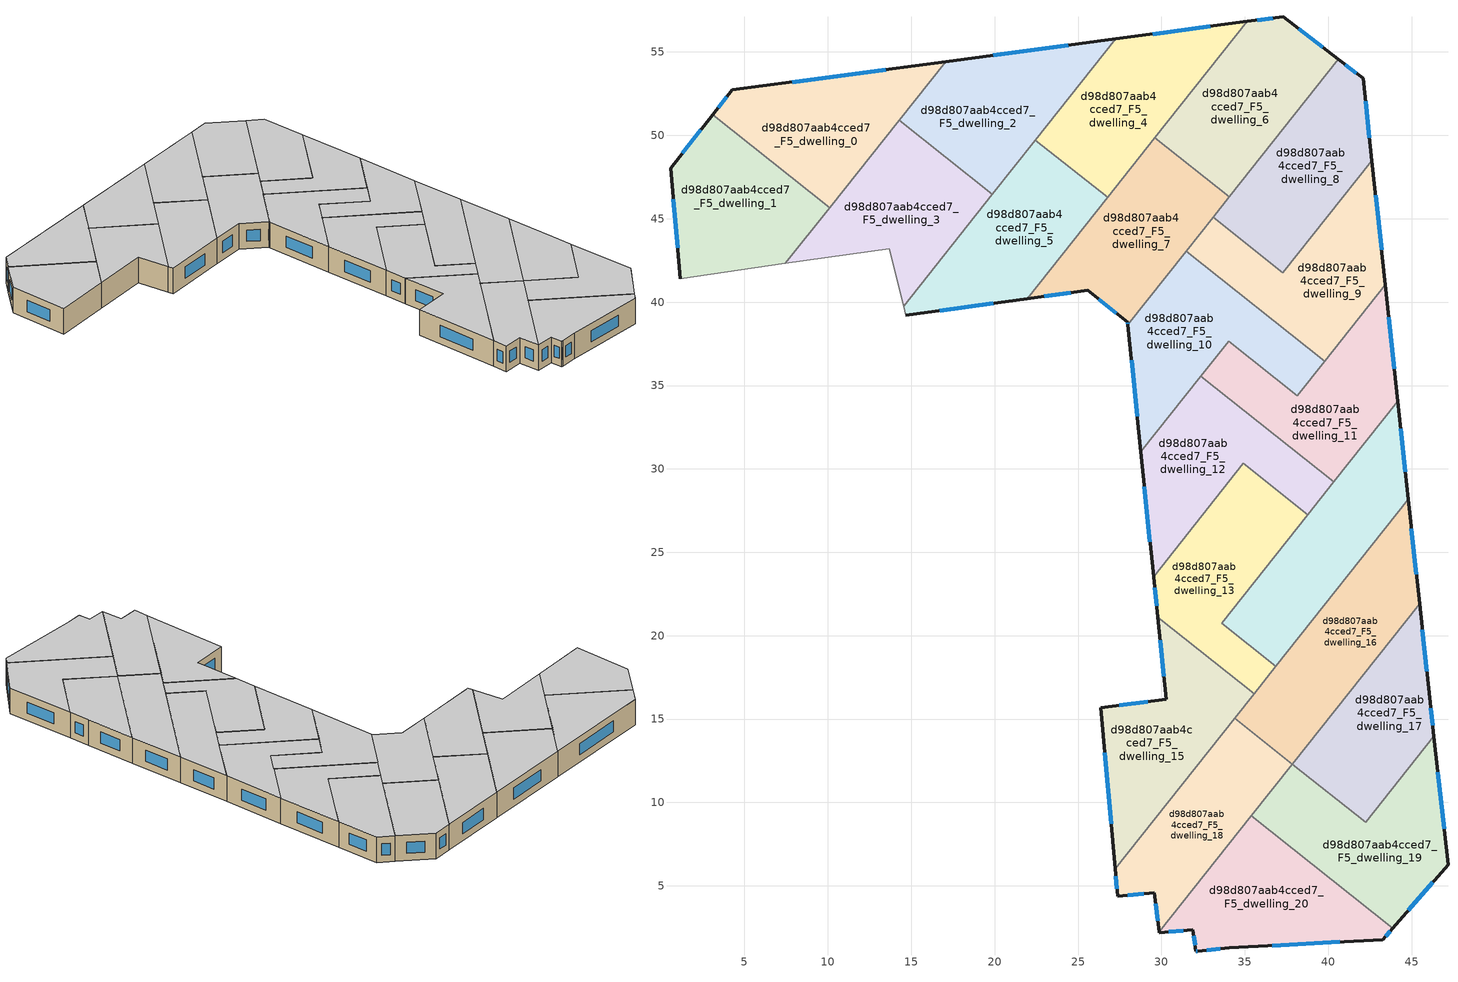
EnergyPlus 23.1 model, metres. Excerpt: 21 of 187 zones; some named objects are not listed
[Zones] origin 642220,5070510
d98d807aab4cced7_F5_dwelling_0
 floor to d98d807aab4cced7_F4_dwelling_0 (EU_floor_Construction): 17.07,54.42 10.12,45.67 3.1,51.24 4.27,52.72 z15
 wall outside (EU_wall_Construction): 17.07,54.42 4.27,52.72 3.1,51.24 z15:18
 wall to d98d807aab4cced7_F5_dwelling_1 (EU_wall_Construction): 3.1,51.24 10.12,45.67 z15:18
 wall to d98d807aab4cced7_F5_dwelling_3 (EU_wall_Construction): 10.12,45.67 14.27,50.9 z15:18
 wall to d98d807aab4cced7_F5_dwelling_2 (EU_wall_Construction): 14.27,50.9 17.07,54.42 z15:18
 window (EU_Window_Construction): 3.94,52.31 3.43,51.65 / 13.48,53.95 7.85,53.2 z15.84:17.16
 ceiling to d98d807aab4cced7_F6_dwelling_0 (EU_floor_Construction): 10.12,45.67 17.07,54.42 4.27,52.72 3.1,51.24 z18
d98d807aab4cced7_F5_dwelling_1
 floor to d98d807aab4cced7_F4_dwelling_1 (EU_floor_Construction): 10.12,45.67 7.46,42.32 1.16,41.42 0.56,48.02 3.1,51.24 z15
 wall outside (EU_wall_Construction): 3.1,51.24 0.56,48.02 1.16,41.42 z15:18
 wall adiabatic (EU_wall_Construction): 1.16,41.42 7.46,42.32 z15:18
 wall to d98d807aab4cced7_F5_dwelling_3 (EU_wall_Construction): 7.46,42.32 10.12,45.67 z15:18
 window (EU_Window_Construction): 0.73,46.17 1,43.27 / 2.39,50.34 1.28,48.92 z15.84:17.16
 ceiling to d98d807aab4cced7_F6_dwelling_1 (EU_floor_Construction): 7.46,42.32 10.12,45.67 3.1,51.24 0.56,48.02 1.16,41.42 z18
d98d807aab4cced7_F5_dwelling_10
 floor to d98d807aab4cced7_F4_dwelling_10 (EU_floor_Construction): 39.79,36.47 38.14,34.4 34.03,37.66 28.77,31.03 28,38.65 31.49,43.05 z15
 wall outside (EU_wall_Construction): 28,38.65 28.77,31.03 z15:18
 wall to d98d807aab4cced7_F5_dwelling_9 (EU_wall_Construction): 39.79,36.47 31.49,43.05 z15:18
 wall to d98d807aab4cced7_F5_dwelling_11 (EU_wall_Construction): 32.36,35.56 34.03,37.66 38.14,34.4 39.79,36.47 z15:18
 wall to d98d807aab4cced7_F5_dwelling_12 (EU_wall_Construction): 28.77,31.03 32.36,35.56 z15:18
 wall to d98d807aab4cced7_F5_dwelling_7 (EU_wall_Construction): 31.49,43.05 28,38.65 z15:18
 window (EU_Window_Construction): 28.21,36.52 28.55,33.17 z15.84:17.16
 ceiling to d98d807aab4cced7_F6_dwelling_10 (EU_floor_Construction): 38.14,34.4 39.79,36.47 31.49,43.05 28,38.65 28.77,31.03 34.03,37.66 z18
d98d807aab4cced7_F5_dwelling_11
 floor to d98d807aab4cced7_F4_dwelling_11 (EU_floor_Construction): 43.43,41.05 44.18,34.06 40.34,29.23 32.36,35.56 34.03,37.66 38.14,34.4 z15
 wall outside (EU_wall_Construction): 44.18,34.06 43.43,41.05 z15:18
 wall to d98d807aab4cced7_F5_dwelling_12 (EU_wall_Construction): 32.36,35.56 40.34,29.23 z15:18
 wall to d98d807aab4cced7_F5_dwelling_14 (EU_wall_Construction): 40.34,29.23 44.18,34.06 z15:18
 wall to d98d807aab4cced7_F5_dwelling_9 (EU_wall_Construction): 43.43,41.05 39.79,36.47 z15:18
 window (EU_Window_Construction): 43.97,36.02 43.64,39.1 z15.84:17.16
 ceiling to d98d807aab4cced7_F6_dwelling_11 (EU_floor_Construction): 40.34,29.23 44.18,34.06 43.43,41.05 38.14,34.4 34.03,37.66 32.36,35.56 z18
d98d807aab4cced7_F5_dwelling_12
 floor to d98d807aab4cced7_F4_dwelling_12 (EU_floor_Construction): 40.34,29.23 38.78,27.26 34.91,30.33 29.53,23.55 28.77,31.03 32.36,35.56 z15
 wall outside (EU_wall_Construction): 28.77,31.03 29.53,23.55 z15:18
 wall to d98d807aab4cced7_F5_dwelling_13 (EU_wall_Construction): 29.53,23.55 34.91,30.33 38.78,27.26 z15:18
 wall to d98d807aab4cced7_F5_dwelling_14 (EU_wall_Construction): 38.78,27.26 40.34,29.23 z15:18
 window (EU_Window_Construction): 28.98,28.93 29.32,25.64 z15.84:17.16
 ceiling to d98d807aab4cced7_F6_dwelling_12 (EU_floor_Construction): 38.78,27.26 40.34,29.23 32.36,35.56 28.77,31.03 29.53,23.55 34.91,30.33 z18
d98d807aab4cced7_F5_dwelling_13
 floor to d98d807aab4cced7_F4_dwelling_13 (EU_floor_Construction): 38.78,27.26 33.61,20.75 36.86,18.16 35.56,16.53 29.78,21.12 29.53,23.55 34.91,30.33 z15
 wall outside (EU_wall_Construction): 29.53,23.55 29.78,21.12 z15:18
 wall to d98d807aab4cced7_F5_dwelling_14 (EU_wall_Construction): 36.86,18.16 33.61,20.75 38.78,27.26 z15:18
 wall to d98d807aab4cced7_F5_dwelling_15 (EU_wall_Construction): 29.78,21.12 35.56,16.53 z15:18
 wall to d98d807aab4cced7_F5_dwelling_16 (EU_wall_Construction): 35.56,16.53 36.86,18.16 z15:18
 window (EU_Window_Construction): 29.6,22.87 29.71,21.8 z15.84:17.16
 ceiling to d98d807aab4cced7_F6_dwelling_13 (EU_floor_Construction): 36.86,18.16 33.61,20.75 38.78,27.26 34.91,30.33 29.53,23.55 29.78,21.12 35.56,16.53 z18
d98d807aab4cced7_F5_dwelling_14
 floor to d98d807aab4cced7_F4_dwelling_14 (EU_floor_Construction): 44.18,34.06 44.81,28.17 36.86,18.16 33.61,20.75 z15
 wall outside (EU_wall_Construction): 44.81,28.17 44.18,34.06 z15:18
 wall to d98d807aab4cced7_F5_dwelling_16 (EU_wall_Construction): 36.86,18.16 44.81,28.17 z15:18
 window (EU_Window_Construction): 44.63,29.82 44.35,32.41 z15.84:17.16
 ceiling to d98d807aab4cced7_F6_dwelling_14 (EU_floor_Construction): 36.86,18.16 44.81,28.17 44.18,34.06 33.61,20.75 z18
d98d807aab4cced7_F5_dwelling_15
 floor to d98d807aab4cced7_F4_dwelling_15 (EU_floor_Construction): 35.56,16.53 27.23,6.02 26.37,15.69 30.28,16.19 29.78,21.12 z15
 wall outside (EU_wall_Construction): 29.78,21.12 30.28,16.19 26.37,15.69 27.23,6.02 z15:18
 wall to d98d807aab4cced7_F5_dwelling_18 (EU_wall_Construction): 27.23,6.02 34.39,15.04 z15:18
 wall to d98d807aab4cced7_F5_dwelling_16 (EU_wall_Construction): 34.39,15.04 35.56,16.53 z15:18
 window (EU_Window_Construction): 29.18,16.05 27.47,15.83 / 29.92,19.74 30.14,17.57 / 26.61,12.98 26.99,8.73 z15.84:17.16
 ceiling to d98d807aab4cced7_F6_dwelling_15 (EU_floor_Construction): 27.23,6.02 35.56,16.53 29.78,21.12 30.28,16.19 26.37,15.69 z18
d98d807aab4cced7_F5_dwelling_16
 floor to d98d807aab4cced7_F4_dwelling_16 (EU_floor_Construction): 44.81,28.17 45.48,21.92 37.84,12.3 34.39,15.04 z15
 wall outside (EU_wall_Construction): 45.48,21.92 44.81,28.17 z15:18
 wall to d98d807aab4cced7_F5_dwelling_17 (EU_wall_Construction): 37.84,12.3 45.48,21.92 z15:18
 wall to d98d807aab4cced7_F5_dwelling_18 (EU_wall_Construction): 34.39,15.04 37.84,12.3 z15:18
 window (EU_Window_Construction): 45.29,23.68 45,26.42 z15.84:17.16
 ceiling to d98d807aab4cced7_F6_dwelling_16 (EU_floor_Construction): 37.84,12.3 45.48,21.92 44.81,28.17 34.39,15.04 z18
d98d807aab4cced7_F5_dwelling_17
 floor to d98d807aab4cced7_F4_dwelling_17 (EU_floor_Construction): 45.48,21.92 46.09,16.28 46.34,13.97 42.24,8.81 37.84,12.3 z15
 wall outside (EU_wall_Construction): 46.34,13.97 46.09,16.28 45.48,21.92 z15:18
 wall to d98d807aab4cced7_F5_dwelling_19 (EU_wall_Construction): 37.84,12.3 42.24,8.81 46.34,13.97 z15:18
 window (EU_Window_Construction): 45.92,17.86 45.65,20.34 / 46.27,14.62 46.16,15.64 z15.84:17.16
 ceiling to d98d807aab4cced7_F6_dwelling_17 (EU_floor_Construction): 42.24,8.81 46.34,13.97 46.09,16.28 45.48,21.92 37.84,12.3 z18
d98d807aab4cced7_F5_dwelling_18
 floor to d98d807aab4cced7_F4_dwelling_18 (EU_floor_Construction): 37.84,12.3 29.86,2.25 29.57,4.58 27.37,4.38 27.23,6.02 34.39,15.04 z15
 wall outside (EU_wall_Construction): 27.23,6.02 27.37,4.38 29.57,4.58 29.86,2.25 z15:18
 wall to d98d807aab4cced7_F5_dwelling_20 (EU_wall_Construction): 29.86,2.25 35.39,9.2 z15:18
 wall to d98d807aab4cced7_F5_dwelling_19 (EU_wall_Construction): 35.39,9.2 37.84,12.3 z15:18
 window (EU_Window_Construction): 29.65,3.93 29.78,2.9 / 27.99,4.44 28.96,4.52 / 27.27,5.56 27.33,4.84 z15.84:17.16
 ceiling to d98d807aab4cced7_F6_dwelling_18 (EU_floor_Construction): 29.86,2.25 37.84,12.3 34.39,15.04 27.23,6.02 27.37,4.38 29.57,4.58 z18
d98d807aab4cced7_F5_dwelling_19
 floor to d98d807aab4cced7_F4_dwelling_19 (EU_floor_Construction): 46.34,13.97 47.19,6.28 43.88,2.46 35.39,9.2 37.84,12.3 42.24,8.81 z15
 wall outside (EU_wall_Construction): 43.88,2.46 47.19,6.28 46.34,13.97 z15:18
 wall to d98d807aab4cced7_F5_dwelling_20 (EU_wall_Construction): 35.39,9.2 43.88,2.46 z15:18
 window (EU_Window_Construction): 44.81,3.53 46.26,5.21 / 46.95,8.43 46.58,11.82 z15.84:17.16
 ceiling to d98d807aab4cced7_F6_dwelling_19 (EU_floor_Construction): 43.88,2.46 47.19,6.28 46.34,13.97 42.24,8.81 37.84,12.3 35.39,9.2 z18
d98d807aab4cced7_F5_dwelling_2
 floor to d98d807aab4cced7_F4_dwelling_2 (EU_floor_Construction): 27.26,55.78 19.86,46.46 14.27,50.9 17.07,54.42 z15
 wall outside (EU_wall_Construction): 27.26,55.78 17.07,54.42 z15:18
 wall to d98d807aab4cced7_F5_dwelling_3 (EU_wall_Construction): 14.27,50.9 19.86,46.46 z15:18
 wall to d98d807aab4cced7_F5_dwelling_4 (EU_wall_Construction): 22.45,49.71 27.26,55.78 z15:18
 wall to d98d807aab4cced7_F5_dwelling_5 (EU_wall_Construction): 19.86,46.46 22.45,49.71 z15:18
 window (EU_Window_Construction): 24.4,55.4 19.92,54.8 z15.84:17.16
 ceiling to d98d807aab4cced7_F6_dwelling_2 (EU_floor_Construction): 19.86,46.46 27.26,55.78 17.07,54.42 14.27,50.9 z18
d98d807aab4cced7_F5_dwelling_20
 floor to d98d807aab4cced7_F4_dwelling_20 (EU_floor_Construction): 43.88,2.46 43.28,1.78 34.07,1.28 32.18,1.09 32.07,1.08 31.87,2.38 29.87,2.18 29.86,2.25 35.39,9.2 z15
 wall outside (EU_wall_Construction): 29.86,2.25 29.87,2.18 31.87,2.38 32.07,1.08 32.18,1.09 34.07,1.28 43.28,1.78 43.88,2.46 z15:18
 window (EU_Window_Construction): 31.93,2.01 32.02,1.44 / 30.43,2.23 31.31,2.32 / 43.45,1.97 43.71,2.27 / 36.65,1.42 40.7,1.64 / 32.71,1.14 33.54,1.22 / 32.1,1.08 32.15,1.08 z15.84:17.16
 ceiling to d98d807aab4cced7_F6_dwelling_20 (EU_floor_Construction): 43.28,1.78 43.88,2.46 35.39,9.2 29.86,2.25 29.87,2.18 31.87,2.38 32.07,1.08 32.18,1.09 34.07,1.28 z18
d98d807aab4cced7_F5_dwelling_3
 floor to d98d807aab4cced7_F4_dwelling_3 (EU_floor_Construction): 19.86,46.46 14.54,39.75 13.67,43.21 7.46,42.32 14.27,50.9 z15
 wall adiabatic (EU_wall_Construction): 7.46,42.32 13.67,43.21 14.54,39.75 z15:18
 wall to d98d807aab4cced7_F5_dwelling_5 (EU_wall_Construction): 14.54,39.75 19.86,46.46 z15:18
 ceiling to d98d807aab4cced7_F6_dwelling_3 (EU_floor_Construction): 14.54,39.75 19.86,46.46 14.27,50.9 7.46,42.32 13.67,43.21 z18
d98d807aab4cced7_F5_dwelling_4
 floor to d98d807aab4cced7_F4_dwelling_4 (EU_floor_Construction): 35.14,56.83 26.77,46.28 22.44,49.71 27.26,55.78 z15
 wall outside (EU_wall_Construction): 35.14,56.83 27.26,55.78 z15:18
 wall to d98d807aab4cced7_F5_dwelling_5 (EU_wall_Construction): 22.44,49.71 26.77,46.28 z15:18
 wall to d98d807aab4cced7_F5_dwelling_6 (EU_wall_Construction): 29.61,49.86 35.14,56.83 z15:18
 wall to d98d807aab4cced7_F5_dwelling_7 (EU_wall_Construction): 26.77,46.28 29.61,49.86 z15:18
 window (EU_Window_Construction): 32.93,56.54 29.47,56.07 z15.84:17.16
 ceiling to d98d807aab4cced7_F6_dwelling_4 (EU_floor_Construction): 26.77,46.28 35.14,56.83 27.26,55.78 22.44,49.71 z18
d98d807aab4cced7_F5_dwelling_5
 floor to d98d807aab4cced7_F4_dwelling_5 (EU_floor_Construction): 26.77,46.28 21.95,40.21 14.67,39.21 14.54,39.75 22.44,49.71 z15
 wall outside (EU_wall_Construction): 14.67,39.21 21.95,40.21 z15:18
 wall adiabatic (EU_wall_Construction): 14.54,39.75 14.67,39.21 z15:18
 wall to d98d807aab4cced7_F5_dwelling_7 (EU_wall_Construction): 21.95,40.21 26.77,46.28 z15:18
 window (EU_Window_Construction): 16.71,39.49 19.91,39.93 z15.84:17.16
 ceiling to d98d807aab4cced7_F6_dwelling_5 (EU_floor_Construction): 21.95,40.21 26.77,46.28 22.44,49.71 14.54,39.75 14.67,39.21 z18
d98d807aab4cced7_F5_dwelling_6
 floor to d98d807aab4cced7_F4_dwelling_6 (EU_floor_Construction): 40.62,54.55 34.08,46.32 29.61,49.86 35.14,56.83 37.29,57.12 z15
 wall outside (EU_wall_Construction): 40.62,54.55 37.29,57.12 35.14,56.83 z15:18
 wall to d98d807aab4cced7_F5_dwelling_7 (EU_wall_Construction): 29.61,49.86 34.08,46.32 z15:18
 wall to d98d807aab4cced7_F5_dwelling_8 (EU_wall_Construction): 34.08,46.32 40.62,54.55 z15:18
 window (EU_Window_Construction): 36.69,57.03 35.74,56.91 / 39.68,55.27 38.22,56.4 z15.84:17.16
 ceiling to d98d807aab4cced7_F6_dwelling_6 (EU_floor_Construction): 34.08,46.32 40.62,54.55 37.29,57.12 35.14,56.83 29.61,49.86 z18
d98d807aab4cced7_F5_dwelling_7
 floor to d98d807aab4cced7_F4_dwelling_7 (EU_floor_Construction): 34.08,46.32 28,38.65 27.98,38.8 25.58,40.71 21.95,40.21 29.61,49.86 z15
 wall outside (EU_wall_Construction): 21.95,40.21 25.58,40.71 27.98,38.8 28,38.65 z15:18
 wall to d98d807aab4cced7_F5_dwelling_9 (EU_wall_Construction): 31.49,43.05 33.1,45.09 z15:18
 wall to d98d807aab4cced7_F5_dwelling_8 (EU_wall_Construction): 33.1,45.09 34.08,46.32 z15:18
 window (EU_Window_Construction): 26.25,40.17 27.31,39.34 / 22.97,40.35 24.56,40.57 / 27.99,38.76 27.99,38.69 z15.84:17.16
 ceiling to d98d807aab4cced7_F6_dwelling_7 (EU_floor_Construction): 28,38.65 34.08,46.32 29.61,49.86 21.95,40.21 25.58,40.71 27.98,38.8 z18
d98d807aab4cced7_F5_dwelling_8
 floor to d98d807aab4cced7_F4_dwelling_8 (EU_floor_Construction): 42.1,53.41 42.62,48.49 37.29,41.76 33.1,45.09 40.62,54.55 z15
 wall outside (EU_wall_Construction): 42.62,48.49 42.1,53.41 40.62,54.55 z15:18
 wall to d98d807aab4cced7_F5_dwelling_9 (EU_wall_Construction): 33.1,45.09 37.29,41.76 42.62,48.49 z15:18
 window (EU_Window_Construction): 42.48,49.87 42.24,52.03 / 41.68,53.73 41.03,54.23 z15.84:17.16
 ceiling to d98d807aab4cced7_F6_dwelling_8 (EU_floor_Construction): 37.29,41.76 42.62,48.49 42.1,53.41 40.62,54.55 33.1,45.09 z18
d98d807aab4cced7_F5_dwelling_9
 floor to d98d807aab4cced7_F4_dwelling_9 (EU_floor_Construction): 42.62,48.49 43.43,41.05 39.79,36.47 31.49,43.05 33.1,45.09 37.29,41.76 z15
 wall outside (EU_wall_Construction): 43.43,41.05 42.62,48.49 z15:18
 window (EU_Window_Construction): 43.2,43.14 42.85,46.41 z15.84:17.16
 ceiling to d98d807aab4cced7_F6_dwelling_9 (EU_floor_Construction): 39.79,36.47 43.43,41.05 42.62,48.49 37.29,41.76 33.1,45.09 31.49,43.05 z18
[Building]
EU S2 Campaign: North Axis=0; Terrain=City; Solar Distribution=FullExterior
[Site:Location]
Lyon-Bron: Latitude=45.75; Longitude=5; Time Zone=1; Elevation=198
[SizingPeriod:WeatherFileDays]
AnnualSizingPeriod: Begin Month=1; Begin Day of Month=1; End Month=12; End Day of Month=31; Day of Week for Start Day=Monday; Use Weather File Daylight Saving Period=No; Use Weather File Rain and Snow Indicators=No
[MATERIAL]
EU_InternalMass_Material: Roughness=MediumRough; Thickness=0.1; Conductivity=1; Density=1800; Specific Heat=900; Thermal Absorptance=0.9; Solar Absorptance=0.7; Visible Absorptance=0.7
[MATERIAL:NOMASS] Roughness=MediumRough; Thermal Absorptance=0.9; Solar Absorptance=0.7; Visible Absorptance=0.7
Name | Thermal Resistance
EU_wall_NoMass | 0.776494
EU_floor_NoMass | 0.421597
[WINDOWMATERIAL:SIMPLEGLAZINGSYSTEM]
EU_Window_SimpleGlazing: UFactor=4.24961; Solar Heat Gain Coefficient=0.83; Visible Transmittance=0.83
[CONSTRUCTION]
EU_wall_Construction: EU_wall_NoMass
EU_floor_Construction: EU_floor_NoMass
EU_Window_Construction: EU_Window_SimpleGlazing
EU_InternalMass_Construction: EU_InternalMass_Material
[ZONE] Type=1; Multiplier=1; Ceiling Height=autocalculate; Floor Area=autocalculate; Part of Total Floor Area=Yes
Name | Volume
d98d807aab4cced7_F5_dwelling_0; d98d807aab4cced7_F5_dwelling_13 | 175.68
d98d807aab4cced7_F5_dwelling_1 | 175.648
d98d807aab4cced7_F5_dwelling_10 | 175.675
d98d807aab4cced7_F5_dwelling_11 | 170.711
d98d807aab4cced7_F5_dwelling_12 | 170.685
d98d807aab4cced7_F5_dwelling_14 | 185.61
d98d807aab4cced7_F5_dwelling_15 | 175.679
d98d807aab4cced7_F5_dwelling_16 | 192.271
d98d807aab4cced7_F5_dwelling_17 | 159.032
d98d807aab4cced7_F5_dwelling_18 | 158.946
d98d807aab4cced7_F5_dwelling_19 | 192.319
d98d807aab4cced7_F5_dwelling_2 | 175.661
d98d807aab4cced7_F5_dwelling_20 | 175.684
d98d807aab4cced7_F5_dwelling_3 | 175.674
d98d807aab4cced7_F5_dwelling_4 | 175.668
d98d807aab4cced7_F5_dwelling_5 | 175.671
d98d807aab4cced7_F5_dwelling_6 | 175.687
d98d807aab4cced7_F5_dwelling_7 | 175.686
d98d807aab4cced7_F5_dwelling_8 | 175.676
d98d807aab4cced7_F5_dwelling_9 | 175.682
[INTERNALMASS] Construction=EU_InternalMass_Construction
Name | Zone or ZoneList | Surface Area
d98d807aab4cced7_F5_dwelling_0_EU_InternalMass | d98d807aab4cced7_F5_dwelling_0 | 58.5616
d98d807aab4cced7_F5_dwelling_1_EU_InternalMass | d98d807aab4cced7_F5_dwelling_1 | 58.5511
d98d807aab4cced7_F5_dwelling_2_EU_InternalMass | d98d807aab4cced7_F5_dwelling_2 | 58.556
d98d807aab4cced7_F5_dwelling_3_EU_InternalMass | d98d807aab4cced7_F5_dwelling_3 | 58.5589
d98d807aab4cced7_F5_dwelling_4_EU_InternalMass | d98d807aab4cced7_F5_dwelling_4 | 58.5561
d98d807aab4cced7_F5_dwelling_5_EU_InternalMass | d98d807aab4cced7_F5_dwelling_5 | 58.5575
d98d807aab4cced7_F5_dwelling_6_EU_InternalMass | d98d807aab4cced7_F5_dwelling_6 | 58.5614
d98d807aab4cced7_F5_dwelling_7_EU_InternalMass | d98d807aab4cced7_F5_dwelling_7 | 58.5613
d98d807aab4cced7_F5_dwelling_8_EU_InternalMass | d98d807aab4cced7_F5_dwelling_8 | 58.5594
d98d807aab4cced7_F5_dwelling_9_EU_InternalMass | d98d807aab4cced7_F5_dwelling_9 | 58.5598
d98d807aab4cced7_F5_dwelling_10_EU_InternalMass | d98d807aab4cced7_F5_dwelling_10 | 58.5608
d98d807aab4cced7_F5_dwelling_11_EU_InternalMass | d98d807aab4cced7_F5_dwelling_11 | 56.904
d98d807aab4cced7_F5_dwelling_12_EU_InternalMass | d98d807aab4cced7_F5_dwelling_12 | 56.896
d98d807aab4cced7_F5_dwelling_13_EU_InternalMass | d98d807aab4cced7_F5_dwelling_13 | 58.5602
d98d807aab4cced7_F5_dwelling_14_EU_InternalMass | d98d807aab4cced7_F5_dwelling_14 | 61.8729
d98d807aab4cced7_F5_dwelling_15_EU_InternalMass | d98d807aab4cced7_F5_dwelling_15 | 58.5589
d98d807aab4cced7_F5_dwelling_16_EU_InternalMass | d98d807aab4cced7_F5_dwelling_16 | 64.0927
d98d807aab4cced7_F5_dwelling_17_EU_InternalMass | d98d807aab4cced7_F5_dwelling_17 | 53.0151
d98d807aab4cced7_F5_dwelling_18_EU_InternalMass | d98d807aab4cced7_F5_dwelling_18 | 53.0148
d98d807aab4cced7_F5_dwelling_19_EU_InternalMass | d98d807aab4cced7_F5_dwelling_19 | 64.1057
d98d807aab4cced7_F5_dwelling_20_EU_InternalMass | d98d807aab4cced7_F5_dwelling_20 | 58.5615
[OTHEREQUIPMENT] Fuel Type=Electricity; Design Level Calculation Method=Watts/Area; Power per Zone Floor Area=1; Fraction Latent=0; Fraction Radiant=0; Fraction Lost=0; Carbon Dioxide Generation Rate=0; EndUse Subcategory=EU_Step8_InternalGains
Name | Zone or ZoneList or Space or SpaceList | Schedule
EU_Step8_InternalGain_d98d807aab4cced7_F5_dwelling_0_f000 | d98d807aab4cced7_F5_dwelling_0 | EU_Step8_GainSchedule_d98d807aab4cced7_F5_dwelling_0_f000
EU_Step8_InternalGain_d98d807aab4cced7_F5_dwelling_1_f000 | d98d807aab4cced7_F5_dwelling_1 | EU_Step8_GainSchedule_d98d807aab4cced7_F5_dwelling_1_f000
EU_Step8_InternalGain_d98d807aab4cced7_F5_dwelling_2_f000 | d98d807aab4cced7_F5_dwelling_2 | EU_Step8_GainSchedule_d98d807aab4cced7_F5_dwelling_2_f000
EU_Step8_InternalGain_d98d807aab4cced7_F5_dwelling_3_f000 | d98d807aab4cced7_F5_dwelling_3 | EU_Step8_GainSchedule_d98d807aab4cced7_F5_dwelling_3_f000
EU_Step8_InternalGain_d98d807aab4cced7_F5_dwelling_4_f000 | d98d807aab4cced7_F5_dwelling_4 | EU_Step8_GainSchedule_d98d807aab4cced7_F5_dwelling_4_f000
EU_Step8_InternalGain_d98d807aab4cced7_F5_dwelling_5_f000 | d98d807aab4cced7_F5_dwelling_5 | EU_Step8_GainSchedule_d98d807aab4cced7_F5_dwelling_5_f000
EU_Step8_InternalGain_d98d807aab4cced7_F5_dwelling_6_f000 | d98d807aab4cced7_F5_dwelling_6 | EU_Step8_GainSchedule_d98d807aab4cced7_F5_dwelling_6_f000
EU_Step8_InternalGain_d98d807aab4cced7_F5_dwelling_7_f000 | d98d807aab4cced7_F5_dwelling_7 | EU_Step8_GainSchedule_d98d807aab4cced7_F5_dwelling_7_f000
EU_Step8_InternalGain_d98d807aab4cced7_F5_dwelling_8_f000 | d98d807aab4cced7_F5_dwelling_8 | EU_Step8_GainSchedule_d98d807aab4cced7_F5_dwelling_8_f000
EU_Step8_InternalGain_d98d807aab4cced7_F5_dwelling_9_f000 | d98d807aab4cced7_F5_dwelling_9 | EU_Step8_GainSchedule_d98d807aab4cced7_F5_dwelling_9_f000
EU_Step8_InternalGain_d98d807aab4cced7_F5_dwelling_10_f000 | d98d807aab4cced7_F5_dwelling_10 | EU_Step8_GainSchedule_d98d807aab4cced7_F5_dwelling_10_f000
EU_Step8_InternalGain_d98d807aab4cced7_F5_dwelling_11_f000 | d98d807aab4cced7_F5_dwelling_11 | EU_Step8_GainSchedule_d98d807aab4cced7_F5_dwelling_11_f000
EU_Step8_InternalGain_d98d807aab4cced7_F5_dwelling_12_f000 | d98d807aab4cced7_F5_dwelling_12 | EU_Step8_GainSchedule_d98d807aab4cced7_F5_dwelling_12_f000
EU_Step8_InternalGain_d98d807aab4cced7_F5_dwelling_13_f000 | d98d807aab4cced7_F5_dwelling_13 | EU_Step8_GainSchedule_d98d807aab4cced7_F5_dwelling_13_f000
EU_Step8_InternalGain_d98d807aab4cced7_F5_dwelling_14_f000 | d98d807aab4cced7_F5_dwelling_14 | EU_Step8_GainSchedule_d98d807aab4cced7_F5_dwelling_14_f000
EU_Step8_InternalGain_d98d807aab4cced7_F5_dwelling_15_f000 | d98d807aab4cced7_F5_dwelling_15 | EU_Step8_GainSchedule_d98d807aab4cced7_F5_dwelling_15_f000
EU_Step8_InternalGain_d98d807aab4cced7_F5_dwelling_16_f000 | d98d807aab4cced7_F5_dwelling_16 | EU_Step8_GainSchedule_d98d807aab4cced7_F5_dwelling_16_f000
EU_Step8_InternalGain_d98d807aab4cced7_F5_dwelling_17_f000 | d98d807aab4cced7_F5_dwelling_17 | EU_Step8_GainSchedule_d98d807aab4cced7_F5_dwelling_17_f000
EU_Step8_InternalGain_d98d807aab4cced7_F5_dwelling_18_f000 | d98d807aab4cced7_F5_dwelling_18 | EU_Step8_GainSchedule_d98d807aab4cced7_F5_dwelling_18_f000
EU_Step8_InternalGain_d98d807aab4cced7_F5_dwelling_19_f000 | d98d807aab4cced7_F5_dwelling_19 | EU_Step8_GainSchedule_d98d807aab4cced7_F5_dwelling_19_f000
EU_Step8_InternalGain_d98d807aab4cced7_F5_dwelling_20_f000 | d98d807aab4cced7_F5_dwelling_20 | EU_Step8_GainSchedule_d98d807aab4cced7_F5_dwelling_20_f000
[ZONEVENTILATION:DESIGNFLOWRATE] Schedule=EU_AlwaysOn; Design Flow Rate Calculation Method=AirChanges/Hour; Air Changes per Hour=0.693814; Ventilation Type=Natural; Fan Pressure Rise=0; Fan Total Efficiency=1; Constant Term Coefficient=1; Temperature Term Coefficient=0; Velocity Term Coefficient=0; Velocity Squared Term Coefficient=0; Minimum Indoor Temperature=-100; Maximum Indoor Temperature=100; Delta Temperature=-100; Minimum Outdoor Temperature=-100; Maximum Outdoor Temperature=100; Maximum Wind Speed=40
Name | Zone or ZoneList or Space or SpaceList
EU_ConstantAir_d98d807aab4cced7_F5_dwelling_0 | d98d807aab4cced7_F5_dwelling_0
EU_ConstantAir_d98d807aab4cced7_F5_dwelling_1 | d98d807aab4cced7_F5_dwelling_1
EU_ConstantAir_d98d807aab4cced7_F5_dwelling_2 | d98d807aab4cced7_F5_dwelling_2
EU_ConstantAir_d98d807aab4cced7_F5_dwelling_3 | d98d807aab4cced7_F5_dwelling_3
EU_ConstantAir_d98d807aab4cced7_F5_dwelling_4 | d98d807aab4cced7_F5_dwelling_4
EU_ConstantAir_d98d807aab4cced7_F5_dwelling_5 | d98d807aab4cced7_F5_dwelling_5
EU_ConstantAir_d98d807aab4cced7_F5_dwelling_6 | d98d807aab4cced7_F5_dwelling_6
EU_ConstantAir_d98d807aab4cced7_F5_dwelling_7 | d98d807aab4cced7_F5_dwelling_7
EU_ConstantAir_d98d807aab4cced7_F5_dwelling_8 | d98d807aab4cced7_F5_dwelling_8
EU_ConstantAir_d98d807aab4cced7_F5_dwelling_9 | d98d807aab4cced7_F5_dwelling_9
EU_ConstantAir_d98d807aab4cced7_F5_dwelling_10 | d98d807aab4cced7_F5_dwelling_10
EU_ConstantAir_d98d807aab4cced7_F5_dwelling_11 | d98d807aab4cced7_F5_dwelling_11
EU_ConstantAir_d98d807aab4cced7_F5_dwelling_12 | d98d807aab4cced7_F5_dwelling_12
EU_ConstantAir_d98d807aab4cced7_F5_dwelling_13 | d98d807aab4cced7_F5_dwelling_13
EU_ConstantAir_d98d807aab4cced7_F5_dwelling_14 | d98d807aab4cced7_F5_dwelling_14
EU_ConstantAir_d98d807aab4cced7_F5_dwelling_15 | d98d807aab4cced7_F5_dwelling_15
EU_ConstantAir_d98d807aab4cced7_F5_dwelling_16 | d98d807aab4cced7_F5_dwelling_16
EU_ConstantAir_d98d807aab4cced7_F5_dwelling_17 | d98d807aab4cced7_F5_dwelling_17
EU_ConstantAir_d98d807aab4cced7_F5_dwelling_18 | d98d807aab4cced7_F5_dwelling_18
EU_ConstantAir_d98d807aab4cced7_F5_dwelling_19 | d98d807aab4cced7_F5_dwelling_19
EU_ConstantAir_d98d807aab4cced7_F5_dwelling_20 | d98d807aab4cced7_F5_dwelling_20
[HVACTEMPLATE:ZONE:IDEALLOADSAIRSYSTEM] System Availability Schedule=EU_AlwaysOn; Maximum Heating Supply Air Temperature=50; Minimum Cooling Supply Air Temperature=13; Maximum Heating Supply Air Humidity Ratio=0.0156; Minimum Cooling Supply Air Humidity Ratio=0.0077; Heating Limit=NoLimit; Cooling Limit=NoLimit; Heating Availability Schedule=EU_AlwaysOn; Cooling Availability Schedule=EU_CoolingOff; Dehumidification Control Type=ConstantSensibleHeatRatio; Cooling Sensible Heat Ratio=0.7; Dehumidification Setpoint=60; Humidification Control Type=None; Humidification Setpoint=30; Outdoor Air Method=None; Outdoor Air Flow Rate per Person=0.00944; Outdoor Air Flow Rate per Zone Floor Area=0; Outdoor Air Flow Rate per Zone=0; Demand Controlled Ventilation Type=None; Outdoor Air Economizer Type=NoEconomizer; Heat Recovery Type=None; Sensible Heat Recovery Effectiveness=0.7; Latent Heat Recovery Effectiveness=0.65
Name | Template Thermostat
d98d807aab4cced7_F5_dwelling_0 | EU_HeatOnly_d98d807aab4cced7_F5_dwelling_0
d98d807aab4cced7_F5_dwelling_1 | EU_HeatOnly_d98d807aab4cced7_F5_dwelling_1
d98d807aab4cced7_F5_dwelling_2 | EU_HeatOnly_d98d807aab4cced7_F5_dwelling_2
d98d807aab4cced7_F5_dwelling_3 | EU_HeatOnly_d98d807aab4cced7_F5_dwelling_3
d98d807aab4cced7_F5_dwelling_4 | EU_HeatOnly_d98d807aab4cced7_F5_dwelling_4
d98d807aab4cced7_F5_dwelling_5 | EU_HeatOnly_d98d807aab4cced7_F5_dwelling_5
d98d807aab4cced7_F5_dwelling_6 | EU_HeatOnly_d98d807aab4cced7_F5_dwelling_6
d98d807aab4cced7_F5_dwelling_7 | EU_HeatOnly_d98d807aab4cced7_F5_dwelling_7
d98d807aab4cced7_F5_dwelling_8 | EU_HeatOnly_d98d807aab4cced7_F5_dwelling_8
d98d807aab4cced7_F5_dwelling_9 | EU_HeatOnly_d98d807aab4cced7_F5_dwelling_9
d98d807aab4cced7_F5_dwelling_10 | EU_HeatOnly_d98d807aab4cced7_F5_dwelling_10
d98d807aab4cced7_F5_dwelling_11 | EU_HeatOnly_d98d807aab4cced7_F5_dwelling_11
d98d807aab4cced7_F5_dwelling_12 | EU_HeatOnly_d98d807aab4cced7_F5_dwelling_12
d98d807aab4cced7_F5_dwelling_13 | EU_HeatOnly_d98d807aab4cced7_F5_dwelling_13
d98d807aab4cced7_F5_dwelling_14 | EU_HeatOnly_d98d807aab4cced7_F5_dwelling_14
d98d807aab4cced7_F5_dwelling_15 | EU_HeatOnly_d98d807aab4cced7_F5_dwelling_15
d98d807aab4cced7_F5_dwelling_16 | EU_HeatOnly_d98d807aab4cced7_F5_dwelling_16
d98d807aab4cced7_F5_dwelling_17 | EU_HeatOnly_d98d807aab4cced7_F5_dwelling_17
d98d807aab4cced7_F5_dwelling_18 | EU_HeatOnly_d98d807aab4cced7_F5_dwelling_18
d98d807aab4cced7_F5_dwelling_19 | EU_HeatOnly_d98d807aab4cced7_F5_dwelling_19
d98d807aab4cced7_F5_dwelling_20 | EU_HeatOnly_d98d807aab4cced7_F5_dwelling_20
[SIZING:ZONE] Zone Cooling Design Supply Air Temperature Input Method=SupplyAirTemperature; Zone Cooling Design Supply Air Temperature=13; Zone Heating Design Supply Air Temperature Input Method=SupplyAirTemperature; Zone Heating Design Supply Air Temperature=50; Zone Cooling Design Supply Air Humidity Ratio=0.008; Zone Heating Design Supply Air Humidity Ratio=0.008; Cooling Design Air Flow Method=DesignDay; Cooling Design Air Flow Rate=0; Cooling Minimum Air Flow per Zone Floor Area=0.000762; Cooling Minimum Air Flow=0; Cooling Minimum Air Flow Fraction=0.2; Heating Design Air Flow Method=DesignDay; Heating Design Air Flow Rate=0; Heating Maximum Air Flow per Zone Floor Area=0.002032; Heating Maximum Air Flow=0.141576; Heating Maximum Air Flow Fraction=0.3; Account for Dedicated Outdoor Air System=No; Dedicated Outdoor Air System Control Strategy=NeutralSupplyAir; Dedicated Outdoor Air Low Setpoint Temperature for Design=autosize; Dedicated Outdoor Air High Setpoint Temperature for Design=autosize; Zone Load Sizing Method=Sensible Load Only No Latent Load; Zone Latent Cooling Design Supply Air Humidity Ratio Input Method=HumidityRatioDifference; Zone Cooling Design Supply Air Humidity Ratio Difference=0.005; Zone Latent Heating Design Supply Air Humidity Ratio Input Method=HumidityRatioDifference; Zone Humidification Design Supply Air Humidity Ratio Difference=0.005
d98d807aab4cced7_F5_dwelling_0; d98d807aab4cced7_F5_dwelling_1; d98d807aab4cced7_F5_dwelling_2; d98d807aab4cced7_F5_dwelling_3; d98d807aab4cced7_F5_dwelling_4; d98d807aab4cced7_F5_dwelling_5; d98d807aab4cced7_F5_dwelling_6; d98d807aab4cced7_F5_dwelling_7; d98d807aab4cced7_F5_dwelling_8; d98d807aab4cced7_F5_dwelling_9; d98d807aab4cced7_F5_dwelling_10; d98d807aab4cced7_F5_dwelling_11; d98d807aab4cced7_F5_dwelling_12; d98d807aab4cced7_F5_dwelling_13; d98d807aab4cced7_F5_dwelling_14; d98d807aab4cced7_F5_dwelling_15; d98d807aab4cced7_F5_dwelling_16; d98d807aab4cced7_F5_dwelling_17; d98d807aab4cced7_F5_dwelling_18; d98d807aab4cced7_F5_dwelling_19; d98d807aab4cced7_F5_dwelling_20
[SCHEDULE:CONSTANT]
Name | Hourly Value
EU_AlwaysOn | 1
EU_CoolingOff | 0
[SCHEDULE:FILE] Column Number=1; Rows to Skip at Top=0; Number of Hours of Data=8760; Column Separator=Comma; Interpolate to Timestep=No; Minutes per Item=60; Adjust Schedule for Daylight Savings=Yes
Name | File
EU_Step8_GainSchedule_d98d807aab4cced7_F5_dwelling_0_f000 | ../../schedules/d98d807aab4cced7/d98d807aab4cced7_F5_dwelling_0_f000_gain.csv
EU_Step8_GainSchedule_d98d807aab4cced7_F5_dwelling_1_f000 | ../../schedules/d98d807aab4cced7/d98d807aab4cced7_F5_dwelling_1_f000_gain.csv
EU_Step8_GainSchedule_d98d807aab4cced7_F5_dwelling_2_f000 | ../../schedules/d98d807aab4cced7/d98d807aab4cced7_F5_dwelling_2_f000_gain.csv
EU_Step8_GainSchedule_d98d807aab4cced7_F5_dwelling_3_f000 | ../../schedules/d98d807aab4cced7/d98d807aab4cced7_F5_dwelling_3_f000_gain.csv
EU_Step8_GainSchedule_d98d807aab4cced7_F5_dwelling_4_f000 | ../../schedules/d98d807aab4cced7/d98d807aab4cced7_F5_dwelling_4_f000_gain.csv
EU_Step8_GainSchedule_d98d807aab4cced7_F5_dwelling_5_f000 | ../../schedules/d98d807aab4cced7/d98d807aab4cced7_F5_dwelling_5_f000_gain.csv
EU_Step8_GainSchedule_d98d807aab4cced7_F5_dwelling_6_f000 | ../../schedules/d98d807aab4cced7/d98d807aab4cced7_F5_dwelling_6_f000_gain.csv
EU_Step8_GainSchedule_d98d807aab4cced7_F5_dwelling_7_f000 | ../../schedules/d98d807aab4cced7/d98d807aab4cced7_F5_dwelling_7_f000_gain.csv
EU_Step8_GainSchedule_d98d807aab4cced7_F5_dwelling_8_f000 | ../../schedules/d98d807aab4cced7/d98d807aab4cced7_F5_dwelling_8_f000_gain.csv
EU_Step8_GainSchedule_d98d807aab4cced7_F5_dwelling_9_f000 | ../../schedules/d98d807aab4cced7/d98d807aab4cced7_F5_dwelling_9_f000_gain.csv
EU_Step8_GainSchedule_d98d807aab4cced7_F5_dwelling_10_f000 | ../../schedules/d98d807aab4cced7/d98d807aab4cced7_F5_dwelling_10_f000_gain.csv
EU_Step8_GainSchedule_d98d807aab4cced7_F5_dwelling_11_f000 | ../../schedules/d98d807aab4cced7/d98d807aab4cced7_F5_dwelling_11_f000_gain.csv
EU_Step8_GainSchedule_d98d807aab4cced7_F5_dwelling_12_f000 | ../../schedules/d98d807aab4cced7/d98d807aab4cced7_F5_dwelling_12_f000_gain.csv
EU_Step8_GainSchedule_d98d807aab4cced7_F5_dwelling_13_f000 | ../../schedules/d98d807aab4cced7/d98d807aab4cced7_F5_dwelling_13_f000_gain.csv
EU_Step8_GainSchedule_d98d807aab4cced7_F5_dwelling_14_f000 | ../../schedules/d98d807aab4cced7/d98d807aab4cced7_F5_dwelling_14_f000_gain.csv
EU_Step8_GainSchedule_d98d807aab4cced7_F5_dwelling_15_f000 | ../../schedules/d98d807aab4cced7/d98d807aab4cced7_F5_dwelling_15_f000_gain.csv
EU_Step8_GainSchedule_d98d807aab4cced7_F5_dwelling_16_f000 | ../../schedules/d98d807aab4cced7/d98d807aab4cced7_F5_dwelling_16_f000_gain.csv
EU_Step8_GainSchedule_d98d807aab4cced7_F5_dwelling_17_f000 | ../../schedules/d98d807aab4cced7/d98d807aab4cced7_F5_dwelling_17_f000_gain.csv
EU_Step8_GainSchedule_d98d807aab4cced7_F5_dwelling_18_f000 | ../../schedules/d98d807aab4cced7/d98d807aab4cced7_F5_dwelling_18_f000_gain.csv
EU_Step8_GainSchedule_d98d807aab4cced7_F5_dwelling_19_f000 | ../../schedules/d98d807aab4cced7/d98d807aab4cced7_F5_dwelling_19_f000_gain.csv
EU_Step8_GainSchedule_d98d807aab4cced7_F5_dwelling_20_f000 | ../../schedules/d98d807aab4cced7/d98d807aab4cced7_F5_dwelling_20_f000_gain.csv
